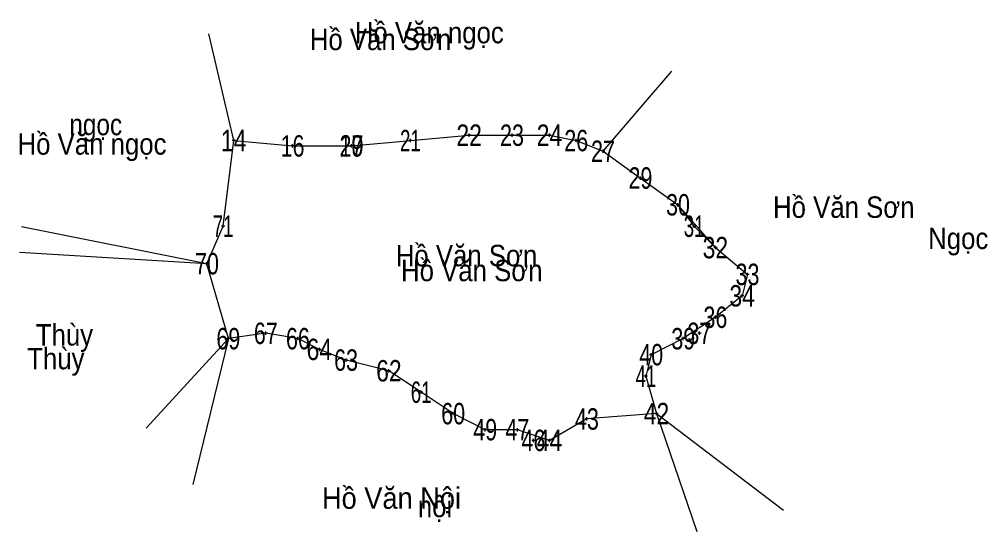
# Model space of a CAD drawing. Header units: metres. Extents: x 531861 to 534977, y 1853166 to 1855689.
# Drawn here: x 533385.9 to 533566.9, y 1854065 to 1854160.6 of the extents above; entities that cross this region are included whole.
import ezdxf
from ezdxf.enums import TextEntityAlignment as Align

# ---------------------------------------------------------------- set-up
doc = ezdxf.new("R2010")
doc.units = ezdxf.units.M
doc.header["$LTSCALE"] = 1.6
for name, color, linetype, lineweight in [('1', 7, 'Continuous', 13), ('10', 7, 'Continuous', 13), ('11', 7, 'Continuous', 13)]:
    doc.layers.add(name, color=color, linetype=linetype, lineweight=lineweight)
doc.layers.add('12', color=7, linetype='Continuous')

msp = doc.modelspace()

# ---------------------------------------------------------------- linework, layer by layer
at = {"layer": '1'}
for p, q in [((533421, 1854115), (533385.95, 1854117.12)), ((533425, 1854101), (533418.35, 1854073.76)), ((533505, 1854087), (533512.52, 1854064.96))]:
    msp.add_line(p, q, dxfattribs=at)
msp.add_lwpolyline([(533426, 1854138), (533437, 1854137), (533448, 1854137), (533459, 1854138), (533470, 1854139), (533478, 1854139), (533485, 1854139), (533490, 1854138), (533490, 1854138), (533495, 1854136), (533502, 1854131), (533509, 1854126), (533516, 1854118), (533522, 1854113), (533521, 1854109), (533516, 1854105), (533510, 1854101), (533504, 1854098), (533503, 1854094), (533505, 1854087), (533492, 1854086), (533485, 1854082), (533479, 1854084), (533473, 1854084), (533467, 1854087), (533461, 1854091), (533455, 1854095), (533447, 1854097), (533442, 1854099), (533438, 1854101), (533432, 1854102), (533425, 1854101), (533421, 1854115), (533424, 1854122)], close=True, dxfattribs=at)
at = {"layer": '10'}
for p, q in [((533426, 1854138), (533421.32, 1854157.92)), ((533495, 1854136), (533507.85, 1854150.96)), ((533421, 1854115), (533386.36, 1854121.89)), ((533425, 1854101), (533409.63, 1854084.31)), ((533505, 1854087), (533528.7, 1854068.94))]:
    msp.add_line(p, q, dxfattribs=at)
msp.add_lwpolyline([(533426, 1854138), (533437, 1854137), (533448, 1854137), (533459, 1854138), (533470, 1854139), (533478, 1854139), (533485, 1854139), (533490, 1854138), (533495, 1854136), (533502, 1854131), (533509, 1854126), (533512, 1854122), (533516, 1854118), (533522, 1854113), (533521, 1854109), (533516, 1854105), (533510, 1854101), (533504, 1854098), (533503, 1854094), (533505, 1854087), (533492, 1854086), (533485, 1854082), (533479, 1854084), (533473, 1854084), (533467, 1854087), (533461, 1854091), (533455, 1854095), (533447, 1854097), (533442, 1854099), (533438, 1854101), (533432, 1854102), (533425, 1854101), (533421, 1854115), (533424, 1854122)], close=True, dxfattribs=at)
at = {"layer": '11'}
for p, q in [((533426.31, 1854138), (533425.69, 1854138)), ((533426, 1854137.69), (533426, 1854138.31)), ((533459.31, 1854138), (533458.69, 1854138)), ((533459, 1854137.69), (533459, 1854138.31)), ((533470.31, 1854139), (533469.69, 1854139)), ((533470, 1854138.69), (533470, 1854139.31)), ((533478.31, 1854139), (533477.69, 1854139)), ((533478, 1854138.69), (533478, 1854139.31)), ((533485.31, 1854139), (533484.69, 1854139)), ((533485, 1854138.69), (533485, 1854139.31)), ((533490.31, 1854138), (533489.69, 1854138)), ((533490, 1854137.69), (533490, 1854138.31)), ((533437.31, 1854137), (533436.69, 1854137)), ((533437, 1854136.69), (533437, 1854137.31)), ((533448.31, 1854137), (533447.69, 1854137)), ((533448.31, 1854137), (533447.69, 1854137)), ((533448.31, 1854137), (533447.69, 1854137)), ((533448, 1854136.69), (533448, 1854137.31)), ((533448, 1854136.69), (533448, 1854137.31)), ((533448, 1854136.69), (533448, 1854137.31)), ((533495.31, 1854136), (533494.69, 1854136)), ((533495, 1854135.69), (533495, 1854136.31)), ((533502.31, 1854131), (533501.69, 1854131)), ((533502, 1854130.69), (533502, 1854131.31)), ((533509.31, 1854126), (533508.69, 1854126)), ((533509, 1854125.69), (533509, 1854126.31)), ((533424.31, 1854122), (533423.69, 1854122)), ((533424, 1854121.69), (533424, 1854122.31)), ((533512.31, 1854122), (533511.69, 1854122)), ((533512, 1854121.69), (533512, 1854122.31)), ((533516.31, 1854118), (533515.69, 1854118)), ((533516, 1854117.69), (533516, 1854118.31)), ((533421.31, 1854115), (533420.69, 1854115)), ((533421, 1854114.69), (533421, 1854115.31)), ((533522.31, 1854113), (533521.69, 1854113)), ((533522, 1854112.69), (533522, 1854113.31)), ((533521.31, 1854109), (533520.69, 1854109)), ((533521, 1854108.69), (533521, 1854109.31)), ((533516, 1854104.69), (533516, 1854105.31)), ((533516.31, 1854105), (533515.69, 1854105)), ((533432.31, 1854102), (533431.69, 1854102)), ((533432, 1854101.69), (533432, 1854102.31)), ((533513.31, 1854102), (533512.69, 1854102)), ((533513, 1854101.69), (533513, 1854102.31)), ((533425.31, 1854101), (533424.69, 1854101)), ((533425, 1854100.69), (533425, 1854101.31)), ((533438.31, 1854101), (533437.69, 1854101)), ((533438, 1854100.69), (533438, 1854101.31)), ((533510.31, 1854101), (533509.69, 1854101)), ((533510, 1854100.69), (533510, 1854101.31)), ((533442.31, 1854099), (533441.69, 1854099)), ((533442, 1854098.69), (533442, 1854099.31)), ((533504.31, 1854098), (533503.69, 1854098)), ((533504, 1854097.69), (533504, 1854098.31)), ((533447.31, 1854097), (533446.69, 1854097)), ((533447, 1854096.69), (533447, 1854097.31)), ((533455.31, 1854095), (533454.69, 1854095)), ((533455, 1854094.69), (533455, 1854095.31)), ((533503, 1854093.69), (533503, 1854094.31)), ((533503.31, 1854094), (533502.69, 1854094)), ((533461.31, 1854091), (533460.69, 1854091)), ((533461, 1854090.69), (533461, 1854091.31)), ((533467.31, 1854087), (533466.69, 1854087)), ((533467, 1854086.69), (533467, 1854087.31)), ((533505.31, 1854087), (533504.69, 1854087)), ((533505, 1854086.69), (533505, 1854087.31)), ((533492.31, 1854086), (533491.69, 1854086)), ((533492, 1854085.69), (533492, 1854086.31)), ((533473.31, 1854084), (533472.69, 1854084)), ((533473, 1854083.69), (533473, 1854084.31)), ((533479.31, 1854084), (533478.69, 1854084)), ((533479, 1854083.69), (533479, 1854084.31)), ((533482.31, 1854082), (533481.69, 1854082)), ((533482, 1854081.69), (533482, 1854082.31)), ((533485.31, 1854082), (533484.69, 1854082)), ((533485, 1854081.69), (533485, 1854082.31))]:
    msp.add_line(p, q, dxfattribs=at)

# ---------------------------------------------------------------- texts
at = {"layer": '1'}
for s, width, p in [('Hồ Văn Sơn', 0.9, (533453.43, 1854154.88)), ('Hồ Văn ngọc', 0.9, (533399.52, 1854135.36)), ('Hồ Văn Sơn', 0.9, (533539.98, 1854123.56)), ('Hồ Văn Sơn', 0.9, (533469.49, 1854114.52)), (' Thùy', 0.9, (533393.7, 1854099.71)), ('Hồ Văn Nội', 0.95, (533455.48, 1854069.23))]:
    msp.add_text(s, height=4, dxfattribs=dict(at, width=width)).set_placement(p, align=Align.CENTER)
at = {"layer": '10'}
for s, width, p in [('Hồ Văn ngọc', 0.9, (533462.54, 1854156.16)), ('ngọc', 0.85, (533400.22, 1854138.99)), ('Ngọc', 0.9, (533561.36, 1854117.73)), ('Hồ Văn Sơn', 0.9, (533470.48, 1854111.73)), ('Thùy', 0.9, (533392.76, 1854095.28)), ('nội', 0.9, (533463.61, 1854067.66))]:
    msp.add_text(s, height=4, dxfattribs=dict(at, width=width)).set_placement(p, align=Align.CENTER)
at = {"layer": '12'}
for s, width, p in [('14', 0.8, (533425.99, 1854136)), ('21', 0.65, (533459.01, 1854136)), ('22', 0.8, (533469.99, 1854137)), ('23', 0.75, (533477.99, 1854137)), ('24', 0.8, (533484.99, 1854137)), ('26', 0.75, (533489.99, 1854136)), ('16', 0.75, (533436.99, 1854135)), ('20', 0.75, (533448, 1854135)), ('19', 0.75, (533447.99, 1854135)), ('17', 0.75, (533447.99, 1854135)), ('27', 0.75, (533494.99, 1854134)), ('29', 0.75, (533501.99, 1854129)), ('30', 0.75, (533509, 1854124)), ('71', 0.65, (533424.01, 1854120)), ('31', 0.65, (533512.01, 1854120)), ('32', 0.8, (533515.99, 1854116)), ('70', 0.75, (533421, 1854113)), ('33', 0.75, (533521.99, 1854111)), ('34', 0.8, (533520.99, 1854107)), ('36', 0.75, (533515.99, 1854103)), ('67', 0.75, (533431.99, 1854100)), ('37', 0.75, (533512.99, 1854100)), ('69', 0.75, (533424.99, 1854099)), ('66', 0.75, (533437.99, 1854099)), ('39', 0.75, (533509.99, 1854099)), ('64', 0.8, (533441.99, 1854097)), ('40', 0.75, (533504, 1854096)), ('63', 0.75, (533446.99, 1854095)), ('62', 0.8, (533454.99, 1854093)), ('41', 0.65, (533503.01, 1854092)), ('61', 0.65, (533461.01, 1854089)), ('60', 0.75, (533467, 1854085)), ('42', 0.8, (533504.99, 1854085)), ('43', 0.75, (533491.99, 1854084)), ('49', 0.75, (533472.99, 1854082)), ('47', 0.75, (533478.99, 1854082)), ('46', 0.75, (533481.99, 1854080)), ('44', 0.8, (533484.99, 1854080))]:
    msp.add_text(s, height=4, dxfattribs=dict(at, width=width)).set_placement(p, align=Align.CENTER)

doc.saveas('drawing.dxf')
